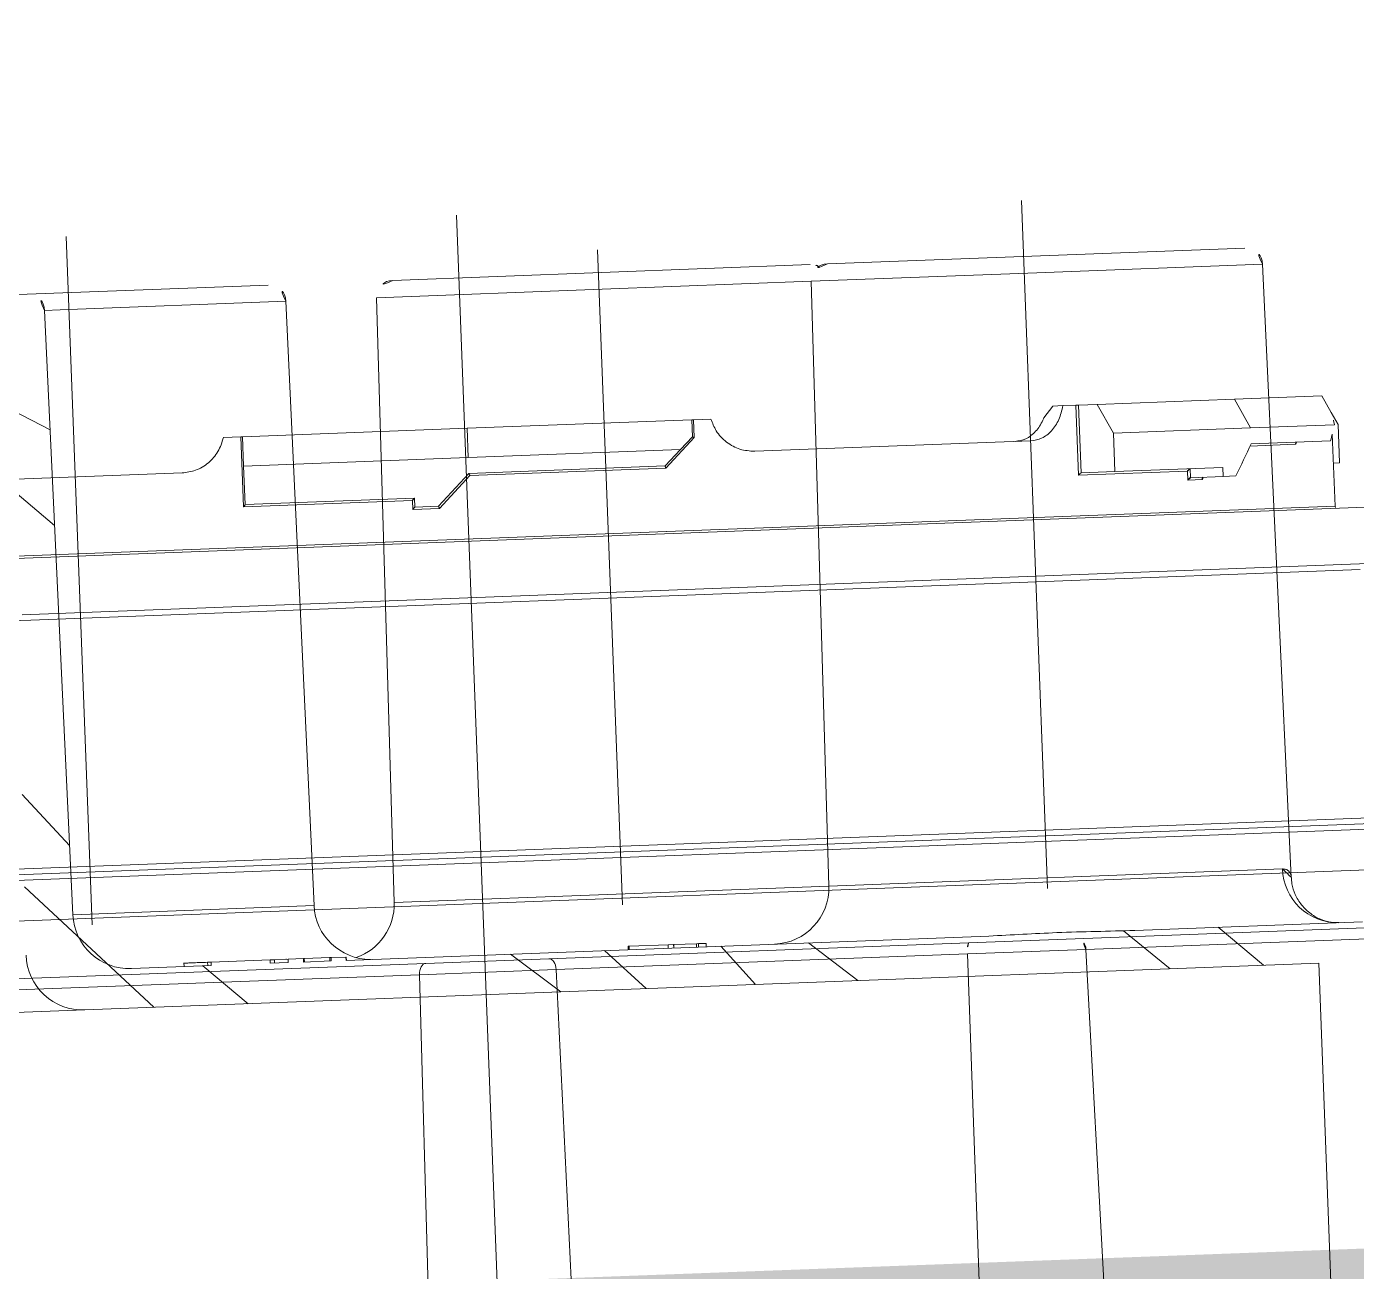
# Model space of a CAD drawing. Header units: metres. Extents: x 1956498 to 1957612, y 2277909 to 2278547.
# Drawn here: x 1957274.546 to 1957274.6637, y 2278124.485 to 2278124.5952 of the extents above; entities that cross this region are included whole.
import ezdxf
from ezdxf.enums import TextEntityAlignment as Align

# ---------------------------------------------------------------- set-up
doc = ezdxf.new("R2010")
doc.units = ezdxf.units.M
doc.linetypes.add('CENTERX2', pattern=[4, 2.5, -0.5, 0.5, -0.5])
for name, color, linetype in [('PVcase Transformers', 7, 'Continuous'), ('UBS-100-Circulation intérieure lourde', 252, 'Continuous'), ('UBS-100-HSI150-D3-58', 3, 'Continuous'), ('UBS-100-HSI150-D7-33', 5, 'Continuous'), ('UBS-100-Postes', 8, 'Continuous'), ('UBS_400_DETAIL POSTE HTA TOOLKIT UBS', 7, 'Continuous')]:
    doc.layers.add(name, color=color, linetype=linetype)
doc.styles.get("Standard").update_dxf_attribs({"font": 'verdana.ttf'})

# ---------------------------------------------------------------- blocks, each defined once
blk = doc.blocks.new('*U2673')
at = {"layer": 'UBS-100-Postes', "color": 7, "transparency": 33554687, "const_width": 0.05}
blk.add_lwpolyline([(0, 3), (5.3, 3), (5.3, 0), (0, 0)], close=True, dxfattribs=at)
at = {"color": 7, "transparency": 33554687}
blk.add_attdef('NUMEROPOSTE', text='', height=1, dxfattribs=at).set_placement((2, 1.205512531386091), align=Align.MIDDLE_CENTER)
blk = doc.blocks.new('HSI 150 D7.33 PROFIL')
at = {"linetype": 'Continuous', "lineweight": 0}
h = blk.add_hatch(dxfattribs=at)
h.set_pattern_fill('ANSI34', color=5, scale=2, style=0)
h.set_pattern_definition([(45, (-451.7999274479062, -412.9644927030749), (-26.94076836320746, 26.94076836320746), []), (45, (-442.8196674479059, -412.9644927030749), (-26.94076836320746, 26.94076836320746), []), (45, (-433.8394074479056, -412.9644927030749), (-26.94076836320746, 26.94076836320746), []), (45, (-424.8591274479058, -412.9644927030749), (-26.94076836320746, 26.94076836320746), [])])
edge = h.paths.add_edge_path(flags=0)
edge.add_line((38.52968078412778, -77.74999999999636), (38.52968078412778, -57.59132472234705))
edge.add_spline(control_points=[(38.52968078412778, -57.59132472234705), (38.52968078412778, -55.29002317176491), (38.60595216607726, -52.98905911443944), (38.59899870188201, -50.68776806895039), (38.59293596542375, -48.68126875726739), (38.52968078412778, -46.67515025566172), (38.52968078412778, -44.66864178457035)], knot_values=[0.07302566017090416, 0.07302566017090416, 0.07302566017090416, 0.07302566017090416, 0.07988167006823357, 0.07988167006823357, 0.07988167006823357, 0.08589778822727799, 0.08589778822727799, 0.08589778822727799, 0.08589778822727799], weights=[1, 1, 1, 1, 1, 1, 1], degree=3, periodic=0)
edge.add_line((38.52968078412778, -44.66864178457035), (38.52968078412778, 12.27803177556052))
edge.add_line((38.52968078412778, 12.27803177556052), (38.82968078412705, 12.27803177556052))
edge.add_line((38.82968078412705, 12.27803177556052), (38.82968078412705, 13.59385217830277))
edge.add_line((38.82968078412705, 13.59385217830277), (38.52968078412778, 13.59385217830277))
edge.add_line((38.52968078412778, 13.59385217830277), (38.52968078412778, 16.03698272908514))
edge.add_line((38.52968078412778, 16.0369827290815), (38.82968078412705, 16.0369827290815))
edge.add_line((38.82968078412705, 16.0369827290815), (38.82968078412705, 17.39553638422876))
edge.add_line((38.82968078412705, 17.39553638422876), (38.52968078412778, 17.39553638422876))
edge.add_line((38.52968078412778, 17.39553638422876), (38.52968078412778, 19.0026111013467))
edge.add_line((38.52968078412778, 19.0026111013467), (38.82968078412705, 19.0026111013467))
edge.add_line((38.82968078412705, 19.0026111013467), (38.82968078412705, 24.21563815759509))
edge.add_line((38.82968078412705, 24.21563815759509), (38.52968078412778, 24.21563815759509))
edge.add_line((38.52968078412778, 24.21563815759509), (38.52968078412778, 31.29344394702639))
edge.add_arc((43.52968078412778, 31.29344394703003), 5, 90.4999999999992, 180, ccw=False)
edge.add_line((43.48604810663528, 36.29325356235131), (97.04277058737534, 36.7606359987476))
edge.add_arc((97.02968078412778, 38.26057888334253), 1.5, 270.5000000000011, 360.0000000000008)
edge.add_line((98.52968078412778, 38.26057888334253), (98.52968078412778, 39.75261116383626))
edge.add_arc((98.02968078412778, 39.75261116383626), 0.5, 0, 89.70000205610212)
edge.add_line((98.03229874810131, 40.25260431005518), (40.0558606032846, 40.55617100447125))
edge.add_arc((40.02968078412778, 35.55623954323528), 5, 89.69999999999989, 180)
edge.add_line((35.02968078412778, 35.55623954323528), (35.02968078412778, -73.74999999999636))
edge.add_line((35.02968078412778, -73.74999999999636), (-45.47031921587222, -73.74999999999636))
edge.add_line((-45.47031921587222, -73.74999999999636), (-46.47031921587222, -74.74999999999636))
edge.add_line((-46.47031921587222, -74.74999999999636), (-46.47031921587222, -78.49999999999636))
edge.add_line((-46.47031921587222, -78.49999999999636), (-43.87224300451817, -79.99999999999636))
edge.add_line((-43.87224300451999, -79.99999999999636), (-42.47031921587404, -79.99999999999636))
edge.add_line((-42.47031921587222, -79.99999999998181), (-42.47031921587222, -76.69993481084384))
edge.add_spline(control_points=[(-42.47031921587222, -76.69993481084384), (-42.47031921587222, -76.68705989888622), (-42.46853347886281, -76.67414367510355), (-42.46514401679633, -76.66179051567815), (-42.4604200115391, -76.64457350927842), (-42.45246189830868, -76.62805261939502), (-42.4424249539843, -76.61328775286165), (-42.42982277475494, -76.59474929251519), (-42.41366234989255, -76.57840537745142), (-42.39590230221802, -76.56472801879136), (-42.3718997971082, -76.54624322206291), (-42.34432842457682, -76.5320015332436), (-42.31582069142678, -76.52174886958164), (-42.27498974634727, -76.50706422437361), (-42.23086780299855, -76.49999999999636), (-42.18747650339719, -76.49999999999636)], knot_values=[0, 0, 0, 0, 3.842916870896637e-05, 3.842916870896637e-05, 3.842916870896637e-05, 9.229715289452037e-05, 9.229715289452037e-05, 9.229715289452037e-05, 0.0001600213967770137, 0.0001600213967770137, 0.0001600213967770137, 0.0002517404017867858, 0.0002517404017867858, 0.0002517404017867858, 0.0003837556063044025, 0.0003837556063044025, 0.0003837556063044025, 0.0003837556063044025], weights=[1, 1, 1, 1, 1, 1, 1, 1, 1, 1, 1, 1, 1, 1, 1, 1], degree=3, periodic=0)
edge.add_line((-42.18747650339719, -76.49999999999636), (-36.67031921587295, -76.49999999999636))
edge.add_arc((-36.67031921587295, -76.69999999999709), 0.2, -7.958078640513122e-13, 89.9999999999992, ccw=False)
edge.add_line((-36.47031921587222, -76.69999999999709), (-36.47031921587222, -79.99999999999636))
edge.add_line((-36.47031921587222, -79.99999999999636), (-31.47031921587222, -79.99999999999636))
edge.add_line((-31.47031921587222, -79.99999999999636), (-31.47031921587222, -78.99999999999636))
edge.add_arc((-30.97031921587222, -78.99999999999636), 0.5, 89.9999999999992, 180, ccw=False)
edge.add_line((-30.97031921587222, -78.49999999999636), (-8.970319215872223, -78.49999999999636))
edge.add_arc((-8.970319215872223, -78.99999999999636), 0.5, -7.958078640513122e-13, 89.9999999999992, ccw=False)
edge.add_line((-8.470319215872223, -78.99999999999636), (-8.470319215872223, -79.99999999999636))
edge.add_line((-8.470319215872223, -79.99999999999636), (1.029680784127777, -79.99999999999636))
edge.add_line((1.029680784127777, -79.99999999999636), (1.529680784127777, -79.49999999999636))
edge.add_line((1.529680784127777, -79.49999999999636), (1.529680784127777, -77.74999999999636))
edge.add_line((1.529680784127777, -77.74999999999636), (2.739680784128723, -77.74999999999636))
edge.add_line((2.739680784126904, -77.74999999999636), (3.789680784126176, -79.56865334794202))
edge.add_line((3.789680784127995, -79.56865334794202), (4.839680784127268, -77.74999999999636))
edge.add_line((4.839680784127268, -77.74999999999636), (5.739680784126904, -77.74999999999636))
edge.add_line((5.739680784126904, -77.74999999999636), (6.789680784126176, -79.56865334794202))
edge.add_line((6.789680784127995, -79.56865334794202), (7.839680784127268, -77.74999999999636))
edge.add_line((7.839680784127268, -77.74999999999636), (8.739680784126904, -77.74999999999636))
edge.add_line((8.739680784126904, -77.74999999999636), (9.789680784126176, -79.56865334794202))
edge.add_line((9.789680784127995, -79.56865334794202), (10.83968078412727, -77.74999999999636))
edge.add_line((10.83968078412727, -77.74999999999636), (11.7396807841269, -77.74999999999636))
edge.add_line((11.7396807841269, -77.74999999999636), (12.78968078412618, -79.56865334794202))
edge.add_line((12.789680784128, -79.56865334794202), (13.83968078412727, -77.74999999999636))
edge.add_line((13.83968078412727, -77.74999999999636), (14.7396807841269, -77.74999999999636))
edge.add_line((14.7396807841269, -77.74999999999636), (15.78968078412618, -79.56865334794202))
edge.add_line((15.789680784128, -79.56865334794202), (16.83968078412727, -77.74999999999636))
edge.add_line((16.83968078412727, -77.74999999999636), (17.7396807841269, -77.74999999999636))
edge.add_line((17.7396807841269, -77.74999999999636), (18.78968078412618, -79.56865334794202))
edge.add_line((18.789680784128, -79.56865334794202), (19.83968078412727, -77.74999999999636))
edge.add_line((19.83968078412727, -77.74999999999636), (20.7396807841269, -77.74999999999636))
edge.add_line((20.7396807841269, -77.74999999999636), (21.78968078412618, -79.56865334794202))
edge.add_line((21.789680784128, -79.56865334794202), (22.83968078412727, -77.74999999999636))
edge.add_line((22.83968078412727, -77.74999999999636), (23.7396807841269, -77.74999999999636))
edge.add_line((23.7396807841269, -77.74999999999636), (24.78968078412618, -79.56865334794202))
edge.add_line((24.789680784128, -79.56865334794202), (25.83968078412727, -77.74999999999636))
edge.add_line((25.83968078412727, -77.74999999999636), (26.7396807841269, -77.74999999999636))
edge.add_line((26.7396807841269, -77.74999999999636), (27.78968078412618, -79.56865334794202))
edge.add_line((27.789680784128, -79.56865334794202), (28.83968078412727, -77.74999999999636))
edge.add_line((28.83968078412727, -77.74999999999636), (29.7396807841269, -77.74999999999636))
edge.add_line((29.7396807841269, -77.74999999999636), (30.78968078412618, -79.56865334794202))
edge.add_line((30.789680784128, -79.56865334794202), (31.83968078412727, -77.74999999999636))
edge.add_line((31.83968078412727, -77.74999999999636), (32.7396807841269, -77.74999999999636))
edge.add_line((32.7396807841269, -77.74999999999636), (33.78968078412618, -79.56865334794202))
edge.add_line((33.789680784128, -79.56865334794202), (34.83968078412727, -77.74999999999636))
edge.add_line((34.83968078412727, -77.74999999999636), (35.7396807841269, -77.74999999999636))
edge.add_line((35.7396807841269, -77.74999999999636), (36.78968078412618, -79.56865334794202))
edge.add_line((36.789680784128, -79.56865334794202), (37.83968078412727, -77.74999999999636))
edge.add_line((37.83968078412727, -77.74999999999636), (38.52968078412778, -77.74999999999636))
at = {"color": 5, "linetype": 'Continuous', "lineweight": 15}
for p, q in [((35.02968078412778, 35.55623954323528), (35.02968078412778, 72.33876227049768)), ((98.52968078412778, 38.26057888334253), (98.52968078412778, 39.75261116383626)), ((98.52968078412778, 38.26057888334253), (98.52968078412778, 16.89362513882588)), ((97.04277058737534, 36.76063599874396), (43.48604810663528, 36.29325356235131)), ((97.04277058737534, 35.38304625548699), (97.04277058737534, 36.76063599874396)), ((35.02968078412778, -73.74999999999636), (35.02968078412778, 35.55623954323528)), ((43.48604810663528, 36.29325356235131), (43.48604810663528, 14.92629981783102)), ((97.04277058737534, 15.39368225422731), (97.04277058737534, 35.38304625548699)), ((38.52968078412778, 31.29344394703003), (38.52968078412778, 24.21563815759509)), ((38.86718078412741, 26.6263540538348), (38.52968078412778, 26.6263540538348)), ((38.82968078412705, 24.53509348013904), (38.52968078412778, 24.53509348013904)), ((38.82968078412705, 24.21563815759509), (38.52968078412778, 24.21563815759509)), ((38.82968078412705, 24.53509348013904), (38.82968078412705, 24.21563815759509)), ((38.82968078412705, 19.0026111013467), (38.82968078412705, 24.21563815759509)), ((38.82968078412705, 19.0026111013467), (38.52968078412778, 19.0026111013467)), ((38.52968078412778, 19.0026111013467), (38.52968078412778, 17.39553638422876)), ((38.82968078412705, 18.60262897650682), (38.82968078412705, 19.0026111013467)), ((38.82968078412705, 18.60262897650682), (38.52968078412778, 18.60262897650682)), ((38.82968078412705, 18.60262897650682), (38.82968078412705, 17.39553638422876)), ((38.52968078412778, 17.39553638422876), (38.82968078412705, 17.39553638422876)), ((38.86718078412741, 17.58117829040202), (38.82968078412705, 17.58117829040202)), ((38.82968078412705, 16.0369827290815), (38.82968078412705, 17.39553638422876)), ((38.82968078412705, 16.0369827290815), (38.52968078412778, 16.0369827290815)), ((38.52968078412778, 16.0369827290815), (38.52968078412778, 13.59385217830277)), ((38.82968078412705, 15.971116565579), (38.52968078412778, 15.971116565579)), ((38.82968078412705, 16.0369827290815), (38.82968078412705, 15.971116565579)), ((38.82968078412705, 15.95384838077007), (38.82968078412705, 13.73443697341281)), ((43.48604810663528, 14.92629981783102), (97.04277058737534, 15.39368225422731)), ((38.82968078412705, 13.70148966378474), (38.52968078412778, 13.70148966378474)), ((38.52968078412778, 13.59385217830277), (38.82968078412705, 13.59385217830277)), ((38.82968078412705, 13.70148966378474), (38.82968078412705, 13.59385217830277)), ((38.82968078412705, 12.27803177556052), (38.82968078412705, 13.59385217830277)), ((38.82968078412705, 12.27803177556052), (38.52968078412778, 12.27803177556052)), ((38.52968078412778, 12.27803177556052), (38.52968078412778, -44.66864178457035)), ((38.82968078412705, 12.25114482020217), (38.52968078412778, 12.25114482020217)), ((38.82968078412705, 12.27803177556052), (38.82968078412705, 12.25114482020217)), ((97.04277058737534, 7.361300999240484), (43.48604810663528, 7.828683435636776)), ((43.48604810663528, 7.828683435636776), (43.48604810663528, -12.62806300201919)), ((97.04277058737534, -12.62806300201919), (97.04277058737534, 7.361300999240484)), ((98.52968078412778, 5.861358114645554), (98.52968078412778, -31.1174841186803)), ((38.82968078412705, -12.71275797572525), (38.52968078412778, -12.71275797572525)), ((38.82968078412705, -12.79891707136994), (38.52968078412778, -12.79891707136994)), ((38.82968078412705, -12.79891707136994), (38.82968078412705, -12.71275797572525)), ((38.82968078412705, -16.25474290376951), (38.82968078412705, -12.79891707136994)), ((43.48604810663528, -12.62806300201919), (43.48604810663528, -30.67323681580456)), ((97.04277058737534, -31.14061925220085), (97.04277058737534, -12.62806300201919)), ((38.82968078412705, -16.25474290376951), (38.52968078412778, -16.25474290376951)), ((38.82968078412705, -16.74873328838657), (38.82968078412705, -16.25474290376951)), ((38.82968078412705, -16.74873328838657), (38.52968078412778, -16.74873328838657)), ((38.82968078412705, -16.75955059607804), (38.52968078412778, -16.75955059607804)), ((38.82968078412705, -16.75955059607804), (38.82968078412705, -16.74873328838657)), ((38.82968078412705, -18.7664651482919), (38.82968078412705, -16.75955059607804)), ((38.82968078412705, -18.7664651482919), (38.52968078412778, -18.7664651482919)), ((38.82968078412705, -18.77487860983092), (38.52968078412778, -18.77487860983092)), ((38.82968078412705, -18.77487860983092), (38.82968078412705, -18.7664651482919)), ((38.82968078412705, -18.94588358319379), (38.82968078412705, -18.77487860983092)), ((38.82968078412705, -18.94588358319379), (38.52968078412778, -18.94588358319379)), ((38.82968078412705, -19.62982528341672), (38.52968078412778, -19.62982528341672)), ((38.82968078412705, -19.63343105264721), (38.52968078412778, -19.63343105264721)), ((38.82968078412705, -19.62982528341672), (38.82968078412705, -18.94588358319379)), ((38.82968078412705, -19.63343105264721), (38.82968078412705, -19.62982528341672)), ((97.04277058737534, -31.14061925220085), (43.48604810663528, -30.67323681580456)), ((43.48604810663528, -30.67323681580456), (43.48604810663528, -70.85124403010195)), ((97.04277058737534, -51.12998325346052), (97.04277058737534, -31.14061925220085)), ((98.52968078412778, -32.64056213679578), (98.52968078412778, -69.61940437012163)), ((97.04277058737534, -71.11934725471656), (97.04277058737534, -51.12998325346052)), ((38.52968078412778, -57.59132472234705), (38.52968078412778, -77.74999999999636)), ((42.68747945763425, -71.59369869413422), (97.04277058737534, -71.11934725471656)), ((-45.47031921587222, -73.74999999999636), (35.02968078412778, -73.74999999999636))]:
    blk.add_line(p, q, dxfattribs=at)
at = {"color": 5, "linetype": 'CENTERX2', "lineweight": 0}
for p, q in [((42.52968078412778, 34.60368400316293), (103.4994261270203, 34.60368400316293)), ((104.0928443444536, 3.637978807091713e-12), (-49.0930020688138, 3.637978807091713e-12)), ((42.52968078412778, -12.34991183457169), (100.5323350398503, -12.34991183457169)), ((42.52968078412778, -50.00377216858033), (103.4994261270203, -50.00377216858033))]:
    blk.add_line(p, q, dxfattribs=at)
at = {"color": 5, "linetype": 'Continuous', "lineweight": 15}
for centre, radius, start, end in [((40.02968078412778, 35.55623954323528), 5, 89.69999999996182, 180), ((97.02968078412778, 38.26057888334253), 1.500000000000114, 270.4999999999647, 0), ((43.52968078412778, 31.29344394703003), 5, 90.49999999996473, 180), ((97.02968078412778, 16.89362513882588), 1.500000000000114, 270.4999999999647, 0), ((43.52968078412778, 9.926490202513378), 5.000000000000028, 90.49999999996473, 177.721532463114), ((43.52968078412778, 12.82849305095806), 5.000000000000028, 196.8699471623448, 269.5000000000352), ((97.02968078412778, 5.861358114645554), 1.500000000000114, 0, 89.50000000003529), ((43.52968078412778, -25.67342720048327), 5.000000000000028, 180, 269.5000000000352), ((97.02968078412778, -32.64056213679578), 1.500000000000114, 0, 89.50000000003529), ((97.02968078412778, -31.1174841186803), 1.500000000000114, 329.4897383190512, 0), ((97.02968078412778, -69.61940437012163), 1.500000000000114, 270.4999999999647, 0), ((43.43960413659988, -75.76178149458065), 4.910757093604956, 89.45811143016209, 178.944191479793)]:
    blk.add_arc(centre, radius, start, end, dxfattribs=at)
for points, knots in [([(38.82968078412705, 26.62235813330335), (38.82968078412705, 26.62264809423868), (38.82968078412705, 26.62370529961845), (38.82968078412705, 26.55420761757705), (38.82968078412705, 26.31700554330018), (38.82968078412705, 25.88057985268824), (38.82968078412705, 25.2588135326987), (38.82968078412705, 24.79350229045667), (38.82968078412705, 24.53509348013904)], [0, 0, 0, 0, 0.07513053159608554, 0.2739279439298798, 0.4421417090132217, 0.6006623525637637, 0.7782293720402641, 1, 1, 1, 1]), ([(38.52968078412778, -44.66864178457035), (38.54035066129654, -45.67183124886287), (38.5616903652699, -47.67820544208007), (38.61582377702325, -50.83508922382316), (38.57137462230457, -54.13964175082947), (38.54357900453579, -56.44074101954902), (38.52968078412778, -57.59132472234705)], [0, 0, 0, 0, 0.2328921732014363, 0.4657832470787816, 0.7328837143058986, 1, 1, 1, 1]), ([(38.53783241234305, -75.65848901040954), (38.54594324326899, -75.43966401841317), (38.56338155322919, -74.96918965239456), (38.83817668019401, -74.09116636954423), (39.37882047714083, -73.18272260219237), (40.18334501979189, -72.3968224569544), (41.14657812133191, -71.86528598956647), (42.02865092026332, -71.61464332556352), (42.5030024402804, -71.61588211912022), (42.68203849231941, -71.61634968104045)], [0, 0, 0, 0, 0.129440369209278, 0.2782971683729825, 0.4296361598918788, 0.5959247783003938, 0.7544804597536006, 0.9073327536019975, 1, 1, 1, 1]), ([(43.48604810663528, -70.85124403010195), (43.47463350590078, -70.95777854253538), (43.4516937384069, -71.17187949987783), (43.29187256818659, -71.39581477904721), (43.06038464287303, -71.5357363962903), (42.8524120729071, -71.60306553755436), (42.71368633343081, -71.58637847726641), (42.68738796866091, -71.5832150960523)], [0, 0, 0, 0, 0.2311147200070548, 0.4644681022160395, 0.7033932379213421, 0.9437719859909433, 1, 1, 1, 1])]:
    blk.add_open_spline(points, degree=3, knots=knots, dxfattribs=at)
blk = doc.blocks.new('HSI 150 D3.58 PROFIL')
at = {"color": 3, "linetype": 'Continuous', "lineweight": 15}
for p, q in [((-43.10000000000036, 71.4050140073814), (-43.10000000000036, -94.5949859926186)), ((-75.19684949293332, -91.5949859926186), (-75.19684949293332, 68.4050140073814)), ((-70.19684949293332, -51.5949859926186), (-70.19684949293332, 68.4050140073814)), ((-46.69684949293332, 68.4050140073814), (-46.69684949293332, -91.5949859926186)), ((-47.19684949293332, -91.0949859926186), (-47.19684949293332, 67.9050140073814)), ((-38, 40.46623663938226), (-38, 67.68014006902013)), ((-37.01745240643686, 68.0679911354564), (-37.01745240643686, 41.38779345465082)), ((-69.69684949293332, 66.9050140073814), (-69.69684949293332, -50.8449859926186)), ((-47.69684949293332, -90.0949859926186), (-47.69684949293332, 66.9050140073814)), ((-85.19684949293332, 64.1173132372569), (-83.69684949293332, 64.89234932594991)), ((-82.59877328157927, 65.45935440352332), (-83.69611693717343, 64.89251946892546)), ((-79.19684949293332, 65.45935440352332), (-82.59877328157927, 65.45935440352332)), ((-82.59877328157927, 65.14738772522105), (-82.59877328157927, 57.68704631013316)), ((-75.39684949293405, 64.9050140073814), (-81.77833943422411, 64.9050140073814)), ((-79.19684949293332, 64.9050140073814), (-79.19684949293332, 65.45935440352332)), ((-75.39684949293405, -88.0949859926186), (-75.39684949293405, 64.9050140073814)), ((-85.19684949293332, 56.38800820437609), (-85.19684949293332, 64.11731323715867)), ((-81.19684949293332, 64.72845668805166), (-81.19684949293332, 57.68704631013316)), ((-80.9968494929326, 61.63057220518021), (-80.9968494929326, 57.58682980344747)), ((-82.59877328157927, 57.68704631013316), (-85.19684949293332, 56.38800820437609)), ((-82.59877328157927, 57.68704631013316), (-82.59877328157927, 45.55935440351095)), ((-85.19684949293332, 44.21731323716085), (-85.19684949293332, 56.38800820437609)), ((-78.39684949293405, 56.24459806151208), (-78.39684949293405, 55.10696625747732)), ((-78.39684949293405, 55.10696625747732), (-79.19684949293332, 55.10696625740457)), ((-79.19684949293332, 55.10696625740457), (-79.19684949293332, 45.55935440351095)), ((-78.39684949293405, 52.24347454152303), (-78.39684949293405, 55.10696625747732)), ((-78.19684949293332, 53.25933628146595), (-78.19684949293332, 51.96598691129839)), ((-79.19642400688463, 52.23215938948124), (-78.39642400688354, 52.23215938948124)), ((-78.9968494929326, 51.96598691129839), (-78.9968494929326, 42.31679821737634)), ((-78.19684949293332, 51.96598691129839), (-78.9968494929326, 51.96598691129839)), ((-78.39642400688354, 52.23215938948124), (-78.39684949293405, 52.24347454162125)), ((-82.59877328157927, 45.55935440351095), (-85.19684949293332, 44.21731323725908)), ((-79.19684949293332, 45.55935440351095), (-82.59877328157927, 45.55935440351095)), ((-79.19684949293332, 42.60452686591452), (-79.19684949293332, 45.55935440351095)), ((-85.19684949293332, 42.55774405836564), (-85.19684949293332, 44.21731323716085)), ((-85.19684949293332, 42.55774405836564), (-79.18992563718166, 42.55774405844568)), ((-85.19684949293332, 42.31679821737634), (-85.19684949293332, 42.55774405836564)), ((-79.18992563718166, 42.55774405844568), (-79.19684949293332, 42.60452686601275)), ((-85.19684949293332, 41.16957246968013), (-85.19684949293332, 42.31679821737634)), ((-78.9968494929326, 42.31679821737634), (-85.19684949293332, 42.31679821737634)), ((-37.01745240643686, 41.38779345465082), (-1.01745240643686, 41.96697169194522)), ((-37.01745240643686, 41.38779345465082), (-37.01745240643686, 30.90378621775744)), ((-85.19684949293332, 40.26867802887136), (-85.19684949293332, 41.16957246968013)), ((-85.19684949293332, 40.26867802887136), (-84.19684949293332, 39.45003482264292)), ((-38, 31.02867574897391), (-38, 40.46623663938226)), ((-82.19684949293332, 38.23151410195715), (-82.19684949293332, 13.76280349821536)), ((-38, -6.146207672049059), (-38, 31.02867574897391)), ((-37.01745240643686, 30.90378621775744), (-37.01745240643686, -5.542041592212627)), ((-37.01745240643686, 30.90378621775744), (-1.01745240643686, 30.82529588775651)), ((-85.19684949293332, 8.452602012581337), (-85.19684949293332, 9.99265793343875)), ((-85.19684949293332, 8.452602012581337), (-83.61400678045356, 8.452602012581337)), ((-85.19684949293332, 8.305014007364662), (-85.19684949293332, 8.452602012581337)), ((-85.19684949293332, 8.305014007379214), (-83.6968494928933, 8.305014007379214)), ((-85.19684949293332, -11.5949859926186), (-85.19684949293332, 8.305014007379214)), ((-83.69684949278053, 8.305014007175487), (-82.59877328158109, 7.206937795941485)), ((-83.61400678043537, 8.45260201259589), (-80.99684949293078, 5.842269124714221)), ((-82.59877328157927, 7.206937795941485), (-82.59877328157927, -11.59498599262224)), ((-82.59877328157927, 7.206937795941485), (-81.19684949291877, 5.805014007237332)), ((-81.19684949293332, 5.805014007321006), (-81.19684949293332, -11.5949859926186)), ((-80.9968494929326, 5.842269124714221), (-80.9968494929326, -11.51235929764516)), ((-37.01745240643686, -5.542041592212627), (-1.01745240643686, -5.162336467848945)), ((-37.01745240643686, -5.542041592212627), (-37.01745240643686, -17.64793039302822)), ((-38, -17.04376431319179), (-38, -6.146207672049059)), ((-85.19684949293332, -11.5949859926186), (-82.59877328157927, -11.59498599262224)), ((-85.19684949293332, -31.49498599263097), (-85.19684949293332, -11.5949859926186)), ((-82.59877328157927, -11.59498599262224), (-82.59877328157927, -31.49498599262733)), ((-81.19684949292241, -11.59498599260769), (-78.39684949293041, -14.39498599259969)), ((-80.99684949293442, -11.51235929764516), (-78.19684949293878, -14.30505812423871)), ((-78.39684949293405, -14.39498599259969), (-78.39684949293405, -16.49498599266735)), ((-78.19684949293332, -14.30505812423507), (-78.19684949293332, -16.68168742683338)), ((-78.39684949293405, -16.49498599266735), (-79.19684949293332, -16.49498599264916)), ((-79.19684949293332, -16.49498599264916), (-79.19684949293332, -31.49498599262733)), ((-78.9968494929326, -16.68168742683338), (-78.9968494929326, -31.64257399784765)), ((-78.19684949293332, -16.68168742683338), (-78.9968494929326, -16.68168742683338)), ((-38, -54.21864773421112), (-38, -17.04376431319179)), ((-37.01745240643686, -17.64793039302822), (-1.01745240643686, -18.0276355173919)), ((-37.01745240643686, -17.64793039302822), (-37.01745240643686, -54.09375820299829)), ((-82.59877328157927, -31.49498599262733), (-85.1968494929315, -31.49498599262733)), ((-85.19684949293332, -31.64257399784765), (-85.19684949293332, -31.4949859926237)), ((-85.19684949293332, -33.18262991868323), (-85.19684949293332, -31.64257399784765)), ((-78.9968494929326, -31.64257399784765), (-85.19684949293332, -31.64257399784765)), ((-79.19684949293332, -31.49498599262733), (-82.59877328157927, -31.49498599262733)), ((-82.19684949293332, -36.95277548345621), (-82.19684949293332, -61.42148608719799)), ((-69.69684949293332, -50.8449859926186), (-69.69684949293332, -90.0949859926186))]:
    blk.add_line(p, q, dxfattribs=at)
at = {"color": 3, "linetype": 'Continuous', "lineweight": 15, "flags": 128}
for points in [[(-38, -6.146207672049059), (-37.98120856702735, -6.0296159982463), (-37.92554050401668, -5.917406173692143), (-37.83508797631839, -5.813795365178521), (-37.71325044915466, -5.722677563830075), (-37.56460692597466, -5.647477237762359), (-37.39474385638459, -5.591020630748972), (-37.21004518135669, -5.555429543885111), (-37.01745240643686, -5.542041592212627)], [(-38, -17.04376431319179), (-37.98120856702735, -17.16035598699455), (-37.92554050401668, -17.2725658115487), (-37.83508797631839, -17.37617662006232), (-37.71325044915466, -17.46729442141077), (-37.56460692597466, -17.54249474747849), (-37.39474385638459, -17.59895135448824), (-37.21004518135669, -17.63454244135573), (-37.01745240643686, -17.64793039302822)]]:
    blk.add_lwpolyline(points, dxfattribs=at)
at = {"color": 3, "linetype": 'Continuous', "lineweight": 15}
for centre, radius, start, end in [((-75.39684949293405, 65.10501400737849), 0.1999999999999886, 270, 0), ((-37.03916516241043, 40.4263773619241), 0.961661243434929, 88.70624400133585, 177.6245036384483), ((-37.25621721682182, 32.95280339278543), 2.062881484293374, 248.8656992540583, 276.6465020929057)]:
    blk.add_arc(centre, radius, start, end, dxfattribs=at)
for centre, major_axis, ratio, start_param, end_param in [((14.88614470414359, -50.93648309115815), (126.6627665346555, -98.89529968017038), 0.5085678802207976, 2.74585248947228, 2.757451767867474), ((-63.79684949293369, -11.5949859926186), (69.28203230275523, -69.2820323027551), 0.5773502691896252, 2.313647521623049, 2.331638410759791), ((-63.51400678045866, -11.5949859926186), (66.5106934503221, -66.16428535511261), 0.5773463333433831, 2.322093341163894, 2.323986829533011), ((-81.19684949293332, -11.5949859926186), (-69.28203230275494, 69.28203230275523), 0.577350269189625, 5.200980606207614, 5.235987755983001), ((-80.9140067804583, -11.5949859926186), (66.51069345032187, -66.16428535511272), 0.5773463333433837, 2.056700765232271, 2.059243392987932)]:
    blk.add_ellipse(centre, major_axis=major_axis, ratio=ratio, start_param=start_param, end_param=end_param, dxfattribs=at)
for points, knots in [([(-80.9968494929326, 61.63057220518021), (-80.99789478591993, 61.63045432331273), (-81.00497120541331, 61.62965628720485), (-81.03446287623592, 61.62794023680181), (-81.08327440128232, 61.63523649046692), (-81.13717868837193, 61.66481517823195), (-81.17765095973846, 61.70949504719829), (-81.18870585945842, 61.7484332480999), (-81.19423794652903, 61.76791868200598)], [0, 0, 0, 0, 0.01154587285653029, 0.07816319518027232, 0.3261532491223144, 0.557140687775618, 0.7783845771579486, 1, 1, 1, 1]), ([(-78.19684949293332, 53.25933628146595), (-78.19788505992437, 53.25911343404368), (-78.21753442559748, 53.25488501567816), (-78.25883738040648, 53.25132977197427), (-78.31472533775559, 53.26233673638126), (-78.36033364839386, 53.29080095590689), (-78.39090858546115, 53.33227793516562), (-78.39486842850602, 53.36737543622075), (-78.39684949293405, 53.38493431671304)], [0, 0, 0, 0, 0.01031855447972182, 0.195789409856449, 0.4107744049816462, 0.6112194027599401, 0.8054974901334947, 1, 1, 1, 1]), ([(-78.9968494929326, 51.96598691129839), (-78.99751660456604, 51.96635948184485), (-79.01236009007698, 51.97464931700233), (-79.0536689186647, 52.00162570998873), (-79.11207445814034, 52.05531209987748), (-79.16021379095582, 52.12301171120271), (-79.18823574313683, 52.182080401446), (-79.19368913812468, 52.21543307678076), (-79.19642400688463, 52.23215938948124)], [0, 0, 0, 0, 0.00770014754890028, 0.1713311880032627, 0.4772838534854118, 0.6989762532337265, 0.8490370782276973, 1, 1, 1, 1]), ([(-78.19684949293332, 51.96598691129839), (-78.19751660456677, 51.96635948184485), (-78.21236009007589, 51.97464931700233), (-78.2536689186636, 52.00162570998873), (-78.31207445814107, 52.05531209987748), (-78.36021379095473, 52.12301171120271), (-78.38823574313756, 52.182080401446), (-78.39368913812541, 52.21543307678076), (-78.39642400688354, 52.23215938948124)], [0, 0, 0, 0, 0.007700147548926806, 0.1713311880032848, 0.4772838534854257, 0.6989762532337346, 0.8490370782277012, 1, 1, 1, 1]), ([(-78.9968494929326, 42.31679821737634), (-78.99751657705747, 42.31727243745627), (-79.01459087376497, 42.32941029849462), (-79.05768844921477, 42.36395372261177), (-79.1162214233409, 42.42545871951006), (-79.16644382906088, 42.49712752760752), (-79.18265719655574, 42.53898112277238), (-79.18992563718166, 42.55774405844568)], [0, 0, 0, 0, 0.008645760565622315, 0.2212918520041902, 0.5574409241668686, 0.801601094469376, 1, 1, 1, 1]), ([(-85.19684949293332, 41.16957246968013), (-84.77510403697124, 41.05481458852591), (-83.93193179111768, 40.82538553596532), (-82.9589827553009, 40.11101752822651), (-82.31566290604678, 39.22506359693216), (-82.23565615986809, 38.55602581595303), (-82.19684949293332, 38.23151410195715)], [0, 0, 0, 0, 0.2514985033689009, 0.5028069773280868, 0.7588402859111645, 1, 1, 1, 1]), ([(-84.19684949293332, 39.45003482264292), (-84.1246861026375, 39.41762415163976), (-83.67426802572481, 39.21532833316815), (-82.9593266455322, 38.70489264993375), (-82.31633868855897, 37.82108924409113), (-82.2359139433629, 37.15504515320208), (-82.19684949293332, 36.83152971887102)], [0, 0, 0, 0, 0.06009398295962426, 0.3750851522855656, 0.6964621394546496, 1, 1, 1, 1]), ([(-82.19684949293332, 13.76280349821536), (-82.24258926569382, 13.32166526830406), (-82.33407110077678, 12.43936672675773), (-83.04804174563105, 11.26400187355102), (-84.03416831697177, 10.39428100759687), (-84.83472423982494, 10.11774627269551), (-85.19684949293332, 9.99265793343875)], [0, 0, 0, 0, 0.2618177103639132, 0.523648526340827, 0.7845261111145904, 1, 1, 1, 1]), ([(-83.61400678045356, 8.452602012581337), (-83.61444139006198, 8.451616114329227), (-83.62380958355607, 8.430364661511703), (-83.6423537407918, 8.390239040229062), (-83.66642817606771, 8.343595628441108), (-83.68606154145164, 8.311392147017614), (-83.69266818592587, 8.307141542736645), (-83.69597497917857, 8.305014007401041)], [0, 0, 0, 0, 0.01218882533923799, 0.2627352733012942, 0.5171300318791019, 0.7583113244075596, 1, 1, 1, 1]), ([(-80.9968494929326, 5.842269124714221), (-80.99789478591993, 5.841856829974859), (-81.00497120541331, 5.839065678999759), (-81.03446287623592, 5.827816707038437), (-81.08327440128232, 5.811612411162059), (-81.13717868837193, 5.798839545583178), (-81.17765095973664, 5.794596266128792), (-81.18870585945842, 5.799798941079644), (-81.19423794652903, 5.802402460929443)], [0, 0, 0, 0, 0.01154587285239369, 0.07816319517541, 0.3261532491187226, 0.5571406877737168, 0.7783845771581019, 1, 1, 1, 1]), ([(-80.9968494929326, -11.51235929764516), (-80.99788483108932, -11.51278797856503), (-81.01748913245319, -11.52090512354698), (-81.05874862067867, -11.53798185001506), (-81.11461566366233, -11.56108685930667), (-81.16025442487262, -11.57994190311365), (-81.19086665431314, -11.59256657880542), (-81.19485441543475, -11.59417923843648), (-81.19684945043628, -11.5949860351102)], [0, 0, 0, 0, 0.01032068066398637, 0.1954238165649495, 0.4105274360449735, 0.6110668281999526, 0.8054208193091901, 0.9999999999999999, 0.9999999999999999, 0.9999999999999999, 0.9999999999999999]), ([(-78.19684949293332, -14.30505812423507), (-78.1978850599262, -14.30548663329319), (-78.2175344255811, -14.31361737832412), (-78.25883738041557, -14.33093114018629), (-78.31472533775377, -14.3550224927094), (-78.36033364839386, -14.37550191744231), (-78.39090858546115, -14.39017309474002), (-78.39486842850602, -14.39332138896498), (-78.39684949293405, -14.39489644475179)], [0, 0, 0, 0, 0.0103185544908889, 0.1957894098654838, 0.4107744049883394, 0.6112194027644453, 0.8054974901357099, 1, 1, 1, 1]), ([(-78.9968494929326, -16.68168742683338), (-78.99751660456604, -16.68102280579842), (-79.01236009008062, -16.6662347370293), (-79.05366891865924, -16.62539257625394), (-79.11207445814034, -16.56887399260086), (-79.160213790954, -16.52411349813337), (-79.18823574313865, -16.49958552325188), (-79.19368913812468, -16.49652222951045), (-79.19642400688463, -16.49498599266008)], [0, 0, 0, 0, 0.007700147548850676, 0.1713311879981576, 0.4772838534796945, 0.6989762532276933, 0.8490370782218041, 1, 1, 1, 1]), ([(-78.19684949293332, -16.68168742683338), (-78.19751660456677, -16.68102280579842), (-78.21236009007953, -16.6662347370293), (-78.25366891865997, -16.62539257625394), (-78.31207445814107, -16.56887399260086), (-78.36021379095473, -16.52411349813337), (-78.38823574313756, -16.49958552325188), (-78.39368913812541, -16.49652222951045), (-78.39642400688354, -16.49498599266008)], [0, 0, 0, 0, 0.00770014754886333, 0.1713311879981685, 0.4772838534796967, 0.6989762532276788, 0.8490370782218082, 1, 1, 1, 1]), ([(-78.9968494929326, -31.64257399784765), (-78.99751657705747, -31.64193164617245), (-79.01459087378134, -31.62549038680299), (-79.05768844920203, -31.58544299117057), (-79.11622142334272, -31.53645320979922), (-79.16644382906088, -31.50138224942202), (-79.18265719655574, -31.49696585773927), (-79.18992563718166, -31.4949859926237)], [0, 0, 0, 0, 0.00864576056558864, 0.2212918519975395, 0.5574409241607183, 0.8016010944641575, 1, 1, 1, 1]), ([(-85.19684949293332, -33.18262991868323), (-84.77510403697124, -33.33458544455061), (-83.93193179111768, -33.63838168042275), (-82.9589827553009, -34.5716436270377), (-82.31566290604678, -35.70981166447746), (-82.23565615986809, -36.54680041993561), (-82.19684949293332, -36.95277548345621)], [0, 0, 0, 0, 0.2514985033688994, 0.5028069773280802, 0.7588402859111664, 1, 1, 1, 1])]:
    blk.add_open_spline(points, degree=3, knots=knots, dxfattribs=at)
blk = doc.blocks.new('UBS_PDT C1752')
at = {"layer": 'UBS-100-HSI150-D3-58', "xscale": 0.001, "yscale": 0.001, "zscale": 0.001, "rotation": 180}
blk.add_blockref('HSI 150 D3.58 PROFIL', (2.667003043403383, 0.6029105691704899), dxfattribs=at)
at = {"layer": 'UBS-100-HSI150-D7-33', "xscale": 0.001, "yscale": 0.001, "zscale": 0.001}
blk.add_blockref('HSI 150 D7.33 PROFIL', (2.667003043403383, 0.6147253967938013), dxfattribs=at)

msp = doc.modelspace()

# ---------------------------------------------------------------- hatches: boundary and pattern name
at = {"layer": 'UBS-100-Circulation intérieure lourde', "transparency": 33554687}
h = msp.add_hatch(color=256, dxfattribs=at)
h.dxf.hatch_style = 1
edge = h.paths.add_edge_path()
edge.add_line((1957100.904591382, 2278468.555866703), (1957100.753361517, 2278472.558173093))
edge.add_line((1957100.753361517, 2278472.558173093), (1957132.816654769, 2278473.769706397))
edge.add_line((1957132.816654769, 2278473.769706397), (1957132.808612478, 2278474.269761042))
edge.add_line((1957132.808612478, 2278474.269761042), (1957136.783818054, 2278474.420594237))
edge.add_line((1957136.783818054, 2278474.420594237), (1957136.813778432, 2278473.92137124))
edge.add_line((1957136.813778432, 2278473.92137124), (1957168.819853343, 2278475.135793599))
edge.add_line((1957168.819853343, 2278475.135793599), (1957168.958625583, 2278471.138123934))
edge.add_arc((1957169.336977691, 2278460.238777386), 10.90591149256798, 91.98812632865867, 146.5138370634228)
edge.add_arc((1957147.782390997, 2278474.560560356), 14.97295363485333, 272.12011294739364, 326.31405675284907, ccw=False)
edge.add_line((1957148.336308048, 2278459.597856174), (1957137.373009112, 2278459.181870291))
edge.add_line((1957137.373009112, 2278459.181870291), (1957139.756809385, 2278396.356865772))
edge.add_arc((1957150.748899526, 2278396.773944095), 11.00000000018047, 182.1729597419471, 212.5768232497092)
edge.add_arc((1957160.318095263, 2278402.888247491), 22.35580085564231, 212.576823236195, 215.8159889456511)
edge.add_line((1957142.18976407, 2278389.805990803), (1957161.181589846, 2278366.263666817))
edge.add_line((1957161.181589846, 2278366.263666817), (1957173.172571108, 2278351.399553539))
edge.add_arc((1957181.763192118, 2278358.269868718), 11.0000000000305, 218.6509348811032, 236.6019506149951)
edge.add_line((1957175.708216624, 2278349.086336078), (1957180.739224132, 2278345.769243584))
edge.add_arc((1957186.794199627, 2278354.952776224), 10.99999999965227, 236.6019506092874, 248.5926727573044)
edge.add_line((1957182.779245289, 2278344.711675617), (1957212.706367968, 2278332.978949256))
edge.add_arc((1957216.721322306, 2278343.220049854), 10.99999999124453, 248.592672742742, 263.4648716894179)
edge.add_line((1957215.469386391, 2278332.291524964), (1957237.256257819, 2278329.795692536))
edge.add_arc((1957238.508193734, 2278340.724217435), 11.00000000050915, 263.4648716925292, 282.4663375182736)
edge.add_line((1957240.882719537, 2278329.983564418), (1957257.158739038, 2278333.581839886))
edge.add_arc((1957260.396728769, 2278318.935494864), 15.00000000056504, 70.81176229011601, 102.46633751617708, ccw=False)
edge.add_line((1957265.326820291, 2278333.102152818), (1957277.43753311, 2278328.887543925))
edge.add_line((1957277.43753311, 2278328.887543925), (1957282.107586167, 2278327.262334291))
edge.add_arc((1957285.722986615, 2278337.651216771), 10.99999998111232, 250.8117622640968, 275.210651010546)
edge.add_line((1957286.721981409, 2278326.696673925), (1957305.396247846, 2278327.397689088))
edge.add_arc((1957311.79115068, 2278336.347840748), 10.99999986384021, 234.4541106983642, 249.8540380461771)
edge.add_line((1957308.002608678, 2278326.020839901), (1957334.030594218, 2278316.471950349))
edge.add_line((1957334.030594218, 2278316.471950349), (1957351.043339089, 2278310.230483009))
edge.add_line((1957351.043339089, 2278310.230483009), (1957353.180141164, 2278309.252055776))
edge.add_line((1957353.180141164, 2278309.252055776), (1957355.121922724, 2278307.966086621))
edge.add_line((1957355.121922724, 2278307.966086621), (1957356.983712384, 2278306.241898282))
edge.add_line((1957356.983712384, 2278306.241898282), (1957357.869576325, 2278305.17477735))
edge.add_line((1957357.869576325, 2278305.17477735), (1957365.41469694, 2278294.107743418))
edge.add_line((1957365.41469694, 2278294.107743418), (1957367.833314173, 2278291.187657315))
edge.add_line((1957367.833314173, 2278291.187657315), (1957375.338810458, 2278282.125993856))
edge.add_line((1957375.338810458, 2278282.125993856), (1957391.693018509, 2278266.737307523))
edge.add_line((1957391.693018509, 2278266.737307523), (1957415.143981138, 2278246.4004236))
edge.add_arc((1957422.350790108, 2278254.710772837), 10.99999999805316, 229.0678792570999, 272.1729597533138)
edge.add_line((1957422.767868433, 2278243.718682698), (1957436.849690486, 2278244.252996251))
edge.add_arc((1957437.418433656, 2278229.263782424), 14.99999999824896, 18.602666770644987, 92.17295975412998, ccw=False)
edge.add_line((1957451.634737105, 2278234.048833751), (1957459.386959118, 2278211.017118323))
edge.add_line((1957459.386959118, 2278211.017118323), (1957459.859538958, 2278211.171857152))
edge.add_line((1957459.859538958, 2278211.171857152), (1957461.135928173, 2278207.380822813))
edge.add_line((1957461.135928173, 2278207.380822813), (1957460.660946449, 2278207.232124338))
edge.add_line((1957460.660946449, 2278207.232124338), (1957472.307757829, 2278172.629652306))
edge.add_line((1957472.307757829, 2278172.629652306), (1957482.139038813, 2278142.82980691))
edge.add_line((1957482.139038813, 2278142.82980691), (1957490.961148555, 2278124.362410211))
edge.add_line((1957490.961148555, 2278124.362410211), (1957501.430666543, 2278087.278296096))
edge.add_arc((1957489.981897774, 2278083.429523094), 12.07838399484327, -2.899720893765277, 18.581281932083016, ccw=False)
edge.add_arc((1957485.544816651, 2278082.818500897), 16.49999999976717, -85.94319670902001, 4.851017365581356e-09, ccw=False)
edge.add_line((1957486.712116225, 2278066.359843246), (1957468.603688631, 2278064.880594921))
edge.add_line((1957468.603688631, 2278064.880594921), (1957468.017484826, 2278072.056691711))
edge.add_line((1957468.017484826, 2278072.056691711), (1957452.169641392, 2278070.762106868))
edge.add_line((1957452.169641392, 2278070.762106868), (1957452.755845196, 2278063.58601008))
edge.add_line((1957452.755845196, 2278063.58601008), (1957439.457871038, 2278062.49971996))
edge.add_line((1957439.457871038, 2278062.49971996), (1957276.33056151, 2278056.440173714))
edge.add_line((1957276.33056151, 2278056.440173714), (1957276.365446014, 2278055.436294499))
edge.add_line((1957276.365446014, 2278055.436294499), (1957272.36788014, 2278055.29677117))
edge.add_line((1957272.36788014, 2278055.29677117), (1957272.333308326, 2278056.291691277))
edge.add_line((1957272.333308326, 2278056.291691277), (1957145.539253832, 2278051.581784401))
edge.add_line((1957145.539253832, 2278051.581784401), (1957145.575410645, 2278050.57795129))
edge.add_line((1957145.575410645, 2278050.57795129), (1957141.57784469, 2278050.438430268))
edge.add_line((1957141.57784469, 2278050.438430268), (1957141.542000643, 2278051.433301963))
edge.add_line((1957141.542000643, 2278051.433301963), (1957109.513162946, 2278050.243554987))
edge.add_line((1957109.513162946, 2278050.243554987), (1957109.364676943, 2278054.240904152))
edge.add_arc((1957108.934951128, 2278065.365050067), 11.13244297632317, 272.2122362774586, 329.7688181543946)
edge.add_arc((1957130.551031363, 2278050.802065572), 14.97289109195535, 92.14139192983538, 143.2535382792884, ccw=False)
edge.add_line((1957129.991559715, 2278065.764500505), (1957140.983981809, 2278066.172830197))
edge.add_line((1957140.983981809, 2278066.172830197), (1957139.700374595, 2278100.023537196))
edge.add_line((1957139.700374595, 2278100.023537196), (1957134.254311841, 2278099.816894541))
edge.add_line((1957134.254311841, 2278099.816894541), (1957133.799317311, 2278111.808265605))
edge.add_line((1957133.799317311, 2278111.808265605), (1957139.245398338, 2278112.014908954))
edge.add_line((1957139.245398338, 2278112.014908954), (1957135.885699768, 2278200.559537599))
edge.add_line((1957135.885699768, 2278200.559537599), (1957130.439624615, 2278200.352894474))
edge.add_line((1957130.439624615, 2278200.352894474), (1957129.984630086, 2278212.344265537))
edge.add_line((1957129.984630086, 2278212.344265537), (1957135.430704443, 2278212.550908633))
edge.add_line((1957135.430704443, 2278212.550908633), (1957128.486866818, 2278395.555306019))
edge.add_arc((1957124.389092964, 2278405.763550209), 10.99999999987719, 291.8714186655437, 362.1729597322981)
edge.add_line((1957135.381183105, 2278406.18062853), (1957135.179725075, 2278411.490050555))
edge.add_line((1957135.179725075, 2278411.490050555), (1957129.733644062, 2278411.283407202))
edge.add_line((1957129.733644062, 2278411.283407202), (1957129.278649522, 2278423.274778265))
edge.add_line((1957129.278649522, 2278423.274778265), (1957134.724730542, 2278423.481421619))
edge.add_line((1957134.724730542, 2278423.481421619), (1957133.375885425, 2278459.030205446))
edge.add_line((1957133.375885425, 2278459.030205446), (1957122.355004078, 2278458.612034686))
edge.add_arc((1957121.786260912, 2278473.601248515), 15.00000000047225, 218.0847095167218, 272.1729597360186, ccw=False)
edge.add_arc((1957101.321669703, 2278457.56377656), 11.00000000104933, 38.08470952014623, 92.17295973328002)
edge = h.paths.add_edge_path(flags=16)
edge.add_arc((1957181.763192115, 2278358.269868713), 14.99999999371181, 218.6509348683465, 236.6019506101183)
edge.add_line((1957173.506407352, 2278345.746869663), (1957178.537414862, 2278342.42977717))
edge.add_arc((1957186.794199627, 2278354.952776224), 14.99999999964584, 236.601950611236, 248.5926727572719)
edge.add_line((1957181.319261893, 2278340.987639032), (1957211.246384573, 2278329.254912671))
edge.add_arc((1957216.721322308, 2278343.220049864), 15.00000000022276, 248.5926727562651, 263.4648716904609)
edge.add_line((1957215.014136968, 2278328.317515911), (1957236.801008394, 2278325.821683482))
edge.add_arc((1957238.508193735, 2278340.724217433), 14.99999999803783, 263.4648716859144, 282.466337513755)
edge.add_line((1957241.746183464, 2278326.077872412), (1957258.022202966, 2278329.67614788))
edge.add_arc((1957260.396728768, 2278318.935494853), 11.00000001114596, 70.81176230296711, 102.4663374986028, ccw=False)
edge.add_line((1957264.012129219, 2278329.324377364), (1957266.630044662, 2278328.413325316))
edge.add_arc((1957262.59806393, 2278317.019735591), 12.08597350032316, -15.41110296215021, 70.51207012407531, ccw=False)
edge.add_line((1957274.249473271, 2278313.807973484), (1957271.268073141, 2278305.86399994))
edge.add_arc((1957284.375373826, 2278300.944785682), 14.00000000534359, 159.428716907625, 189.0600247172175)
edge.add_line((1957270.550039033, 2278298.740218142), (1957275.336335544, 2278268.724285087))
edge.add_line((1957275.336335544, 2278268.724285087), (1957280.981075901, 2278231.085650635))
edge.add_line((1957280.981075901, 2278231.085650635), (1957283.527617385, 2278205.796692873))
edge.add_arc((1957271.587998805, 2278204.594399987), 12.00000000110145, -23.736856637049584, 5.750173460289716, ccw=False)
edge.add_line((1957282.572844923, 2278199.763959449), (1957267.709824848, 2278165.964146144))
edge.add_arc((1957281.440882496, 2278159.926095472), 15.00000000091574, 156.2631433617379, 182.1273524674696)
edge.add_line((1957266.451220697, 2278159.369283854), (1957269.745535526, 2278070.955737291))
edge.add_line((1957269.745535526, 2278070.955737291), (1957260.790970654, 2278070.623107655))
edge.add_arc((1957261.332977255, 2278055.659967308), 14.97295362267295, 92.07450565045008, 146.2684495008284)
edge.add_arc((1957239.789797498, 2278069.998903105), 10.90591148178588, 272.12735244067653, 326.46822982138144, ccw=False)
edge.add_line((1957240.194633374, 2278059.100508125), (1957177.433644996, 2278056.769339506))
edge.add_arc((1957177.059529884, 2278067.931453968), 11.16838221888475, 214.7713054980718, 271.9196359207036, ccw=False)
edge.add_arc((1957156.534410311, 2278051.72215383), 15.02232377643744, 40.92128798083349, 92.07303260785335)
edge.add_line((1957155.99100252, 2278066.734645949), (1957144.981396258, 2278066.316923982))
edge.add_line((1957144.981396258, 2278066.316923982), (1957133.75025469, 2278362.334591734))
edge.add_arc((1957144.742344828, 2278362.751670063), 10.9999999976357, 111.87141570956379, 182.1729597764313, ccw=False)
edge.add_arc((1957144.742344829, 2278362.751670065), 10.99999999612718, 38.89346214562062, 111.87141571430351, ccw=False)
edge.add_line((1957153.303807609, 2278369.658286818), (1957170.048708923, 2278348.901257111))
edge = h.paths.add_edge_path(flags=16)
edge.add_line((1957272.025767218, 2278117.055929944), (1957270.448463843, 2278159.517766952))
edge.add_arc((1957281.440882495, 2278159.926095471), 11.00000000016977, 156.2631433570347, 182.1273524628736, ccw=False)
edge.add_line((1957271.371440221, 2278164.353999298), (1957286.234460295, 2278198.153812604))
edge.add_arc((1957271.587998805, 2278204.594399986), 16.00000000069108, 336.2631433642026, 365.7501734605682)
edge.add_line((1957287.507490244, 2278206.197457168), (1957284.908020246, 2278231.578369985))
edge.add_line((1957284.908020246, 2278231.578369985), (1957283.141755098, 2278243.447678879))
edge.add_line((1957283.141755098, 2278243.447678879), (1957279.289349033, 2278269.335863126))
edge.add_line((1957279.289349033, 2278269.335863126), (1957274.500134686, 2278299.370094582))
edge.add_arc((1957284.375373817, 2278300.944785681), 9.999999997873525, 159.4287168936976, 189.0600247196681, ccw=False)
edge.add_line((1957275.013016192, 2278304.458510152), (1957279.214042345, 2278315.652190693))
edge.add_arc((1957289.512635735, 2278311.787093775), 10.99999999983523, 92.17295974688648, 159.428716893729, ccw=False)
edge.add_line((1957289.095557411, 2278322.779183916), (1957301.544302269, 2278323.251532811))
edge.add_arc((1957301.961380593, 2278312.25944267), 11.00000000020696, 69.86190916283749, 92.17295974558272, ccw=False)
edge.add_line((1957305.748503915, 2278322.586964006), (1957349.677161311, 2278306.478234961))
edge.add_arc((1957345.888706479, 2278296.15120199), 10.9999999999216, 34.204252080570086, 69.85452193354149, ccw=False)
edge.add_line((1957354.986133919, 2278302.334794309), (1957362.212940238, 2278291.702569106))
edge.add_line((1957362.212940238, 2278291.702569106), (1957372.749401529, 2278278.981509413))
edge.add_line((1957372.749401529, 2278278.981509413), (1957390.450628952, 2278262.422152778))
edge.add_line((1957390.450628952, 2278262.422152778), (1957412.523323331, 2278243.378478422))
edge.add_arc((1957422.35079011, 2278254.710772843), 15.00000000369765, 229.0678792678687, 272.1729597435449)
edge.add_line((1957422.919533278, 2278239.72155901), (1957430.559142554, 2278240.004315736))
edge.add_arc((1957431.204720249, 2278229.013993205), 11.00926700150035, -17.187423331424725, 93.36172320916899, ccw=False)
edge.add_arc((1957456.112816926, 2278221.528227918), 15.00000000122331, 163.6102600524668, 198.6026667782063)
edge.add_line((1957441.896513475, 2278216.743176588), (1957448.83078015, 2278196.141592104))
edge.add_line((1957448.83078015, 2278196.141592104), (1957443.723001539, 2278194.452315055))
edge.add_line((1957443.723001539, 2278194.452315055), (1957447.491080675, 2278183.059265436))
edge.add_line((1957447.491080675, 2278183.059265436), (1957454.702656006, 2278185.444385089))
edge.add_arc((1957464.3856721, 2278196.864916577), 14.9729536219545, 229.7067093358074, 252.743763811032)
edge.add_arc((1957456.745409134, 2278172.140127023), 10.90543183860023, 18.592582549989572, 72.94415317579319, ccw=False)
edge.add_line((1957467.08168315, 2278175.617177936), (1957473.845246504, 2278155.202047458))
edge.add_line((1957473.845246504, 2278155.202047458), (1957477.609210234, 2278143.807640321))
edge.add_line((1957477.609210234, 2278143.807640321), (1957478.40640029, 2278141.363766999))
edge.add_line((1957478.40640029, 2278141.363766999), (1957487.216103178, 2278122.905521998))
edge.add_line((1957487.216103178, 2278122.905521998), (1957497.580171497, 2278086.1949215))
edge.add_arc((1957485.544823047, 2278082.818499441), 12.49999352979102, -22.360478287467117, 15.671044944006724, ccw=False)
edge.add_arc((1957486.932029705, 2278082.247852195), 10.99999999935515, 247.75017548248752, 337.6395266913348, ccw=False)
edge.add_line((1957482.766926096, 2278072.066893895), (1957479.962914685, 2278073.214035225))
edge.add_line((1957479.962914685, 2278073.214035225), (1957479.651977357, 2278077.020418486))
edge.add_line((1957479.651977357, 2278077.020418486), (1957439.883181602, 2278073.771769512))
edge.add_line((1957439.883181602, 2278073.771769512), (1957440.256840786, 2278069.19756778))
edge.add_line((1957440.256840786, 2278069.19756778), (1957439.017844782, 2278068.285330927))
edge.add_arc((1957432.49593442, 2278077.143360346), 10.99999999774903, 272.1729597327119, 306.36313923762015, ccw=False)
edge.add_line((1957432.913012741, 2278066.151270207), (1957308.215541744, 2278061.62734446))
edge.add_arc((1957307.807213225, 2278072.619763113), 11.00000000040244, 218.0391022470941, 272.1273524628285, ccw=False)
edge.add_arc((1957287.329862724, 2278056.598585999), 14.99999999341863, 38.03910222932938, 92.12735247566893)
edge.add_line((1957286.773051104, 2278071.58824779), (1957273.742215009, 2278071.102625302))
edge.add_line((1957273.742215009, 2278071.102625302), (1957272.471216512, 2278105.064200506))
edge.add_line((1957272.471216512, 2278105.064200506), (1957277.717598142, 2278105.259084572))
edge.add_line((1957277.717598142, 2278105.259084572), (1957277.272148847, 2278117.250814011))
edge.add_line((1957277.272148847, 2278117.250814011), (1957272.025767218, 2278117.055929944))

# ---------------------------------------------------------------- block references
at = {"layer": 'PVcase Transformers', "transparency": 33554687, "rotation": 92.12735247030584}
msp.add_blockref('*U2673', (1957276.9028549, 2278119.241464463, 617.7155460886104), dxfattribs=at)
at = {"layer": 'UBS_400_DETAIL POSTE HTA TOOLKIT UBS', "transparency": 33554687, "rotation": 92.17295973550951}
msp.add_blockref('UBS_PDT C1752', (1957275.303455647, 2278121.832682251, 617.7155460886104), dxfattribs=at)

doc.saveas('drawing.dxf')
